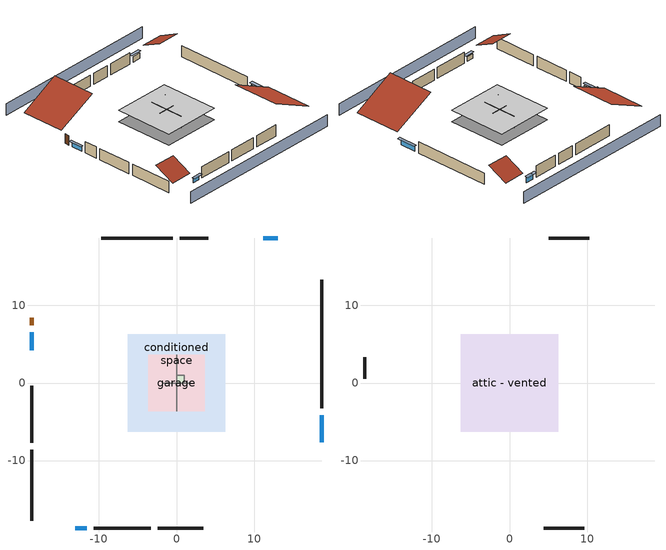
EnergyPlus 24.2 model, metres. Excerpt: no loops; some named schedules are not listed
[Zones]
central ac and furnace airloop ret air zone
 floor adiabatic (AdiabaticConst): 0,0 0,1 1,1 1,0 z0
 wall adiabatic (AdiabaticConst): 0,1 0,0 1,0 1,1 0,1 z0:1
 ceiling adiabatic (AdiabaticConst): 1,0 1,1 0,1 0,0 z1
conditioned space
 floor foundation (Slab2 construction): -6.28,-6.28 -6.28,6.28 6.28,6.28 6.28,-6.28 z0
 wall outside (AdiabaticWallConstruction 1): -18.71,8.39 -18.71,7.47 z0:2.03
 wall outside (AdiabaticWallConstruction): 18.71,-7.62 18.71,-4.17 z0:1.16; -13.04,-18.71 -11.58,-18.71 z0:0.98; -18.71,6.54 -18.71,4.23 z0:1.04; 13.04,18.71 11.22,18.71 z0:1.22
 wall outside (Wall3 construction): 18.71,-3.24 18.71,13.34 z0:2.44
 wall outside (Wall4 construction): -2.41,-18.71 3.47,-18.71 z0:2.44
 wall outside (Wall7 construction): -18.71,-8.61 -18.71,-17.78 z0:2.44
 wall outside (Wall8 construction): -0.48,18.71 -9.69,18.71 z0:2.44
 wall to garage (Wall5 construction): 0,3.66 0,-3.66 z0:2.44
 wall to garage (Wall6 construction): -1.83,0 1.83,0 z0:2.44
 window (WindowConstruction): 18.71,-7.62 18.71,-4.17 z0:1.16
 window (WindowConstruction 1): -13.04,-18.71 -11.58,-18.71 z0:0.98
 window (WindowConstruction 2): -18.71,6.54 -18.71,4.23 z0:1.04
 window (WindowConstruction 3): 13.04,18.71 11.22,18.71 z0:1.22
 door (Door): -18.71,8.39 -18.71,7.47 z0:2.03
garage
 floor foundation (Slab1 construction): -3.66,-3.66 -3.66,3.66 3.66,3.66 3.66,-3.66 z0
 wall outside (Wall1 construction): -10.65,-18.71 -3.34,-18.71 z0:2.44
 wall outside (Wall12 construction): 4.11,18.71 0.45,18.71 z0:2.44
 wall outside (Wall2 construction): -18.71,-0.37 -18.71,-7.69 z0:2.44
attic - vented
 floor to garage (Floor1 construction): -3.66,-3.66 -3.66,3.66 3.66,3.66 3.66,-3.66 z2.44
 floor to conditioned space (Floor2 construction Reversed): -6.28,-6.28 -6.28,6.28 6.28,6.28 6.28,-6.28 z2.44
 wall outside (Wall10 construction): 10.29,18.71 5.04,18.71 z0:2.44
 wall outside (Wall11 construction): -18.71,3.3 -18.71,0.56 z0:2.44
 wall outside (Wall9 construction): 4.4,-18.71 9.66,-18.71 z0:2.44
 roof outside (Roof1 construction): 18.71,-8.55,2.44 9.62,-8.55,6.98 9.62,-18.71,6.98 18.71,-18.71,2.44
 roof outside (Roof2 construction): -13.97,-18.71,2.44 -13.97,-14.47,4.56 -18.71,-14.47,4.56 -18.71,-18.71,2.44
 roof outside (Roof3 construction): 13.97,18.71,2.44 13.97,14.47,4.56 18.71,14.47,4.56 18.71,18.71,2.44
 roof outside (Roof4 construction): -18.71,9.32,2.44 -10.31,9.32,6.64 -10.31,18.71,6.64 -18.71,18.71,2.44
shading: 18.71,23.28 -18.71,23.28 / -18.71,-23.28 18.71,-23.28 z0:2.44; 18.71,-3.87 18.71,-7.93 19.32,-7.93 19.32,-3.87 z1.46; -11.28,-18.71 -13.35,-18.71 -13.35,-19.32 -11.28,-19.32 z1.28; -18.71,3.93 -18.71,6.85 -19.32,6.85 -19.32,3.93 z1.34; 10.91,18.71 13.35,18.71 13.35,19.32 10.91,19.32 z1.52
[Building]
Building 1: Terrain=Suburbs
[Site:Location]
Portland Intl Arpt_OR: Latitude {deg}=45.59; Longitude {deg}=-122.6; Time Zone {hr}=-8; Elevation {m}=33; Keep Site Location Information=Yes
[Site:GroundTemperature:Shallow]
10.2558, 8.96328, 8.85977, 9.47314, 11.9355, 14.3863, 16.5111, 17.8571, 17.9714, 16.8767, 14.8061, 12.4304
[Site:WaterMainsTemperature]
Calculation Method=Schedule; Temperature Schedule=mains temperature schedule
[Material] Roughness=Rough; Thermal Absorptance=0.9
Name | Thickness {m} | Conductivity {W/m-K} | Density {kg/m3} | Specific Heat {J/kg-K} | Solar Absorptance | Visible Absorptance
asphalt or fiberglass shingles | 0.00635 | 0.162714 | 1121.4 | 1465.45 | 0.85 | 0.85
ceiling loosefill ins | 0.254 | 0.0480833 | 16.02 | 1046.75 | 0.7 | 0.7
ceiling stud and cavity | 0.1397 | 1.39189 | 65.682 | 1177.47 | 0.7 | 0.7
ceiling stud and cavity 1 | 0.1397 | 0.104117 | 65.682 | 1177.47 | 0.7 | 0.7
composite shingle siding | 0.00635 | 0.162714 | 1121.4 | 1465.45 | 0.7 | 0.7
concrete 4.0 in. | 0.1016 | 1.803125 | 2242.8 | 837.4 | 0.7 | 0.7
door material | 0.04445 | 0.0612267 | 512.64 | 1214.23 | 0.7 | 0.7
floor covering | 0.0127 | 0.0450781 | 54.468 | 1339.84 | 0.9 | 0.9
furniture material conditioned space 1; furniture material garage 1 | 0.1524 | 0.115458 | 640.8 | 1214.23 | 0.6 | 0.6
gypsum board | 0.0127 | 0.160291 | 801 | 837.4 | 0.6 | 0.6
osb sheathing 0.5 in. | 0.0127 | 0.115458 | 512.64 | 1214.23 | 0.6 | 0.6
osb sheathing 0.5 in. 1; osb sheathing 0.5 in. 2; osb sheathing 0.5 in. 3 | 0.0127 | 0.115458 | 512.64 | 1214.23 | 0.7 | 0.7
roof rigid ins | 0.00281632 | 0.029427 | 32.04 | 1214.23 | 0.7 | 0.7
wall rigid ins | 0.512978 | 0.029427 | 32.04 | 1214.23 | 0.7 | 0.7
wall stud and cavity | 0.1397 | 0.348479 | 139.0536 | 1170.24 | 0.6 | 0.6
wall stud and cavity 1 | 0.1397 | 0.434317 | 139.0536 | 1170.24 | 0.7 | 0.7
wall stud and cavity 2 | 0.1397 | 0.506836 | 139.0536 | 1170.24 | 0.7 | 0.7
wall stud and cavity 3 | 0.0889 | 0.380278 | 52.3479 | 1209.89 | 0.7 | 0.7
wall stud and cavity 4 | 0.0889 | 0.391764 | 83.0341 | 1211.67 | 0.7 | 0.7
wood siding; wood siding 1 | 0.0254 | 0.102417 | 544.68 | 1172.36 | 0.7 | 0.7
[Material:NoMass]
Adiabatic: Roughness=Rough; Thermal Resistance {m2-K/W}=176.1; Thermal Absorptance=0.9; Solar Absorptance=0.7; Visible Absorptance=0.7
[WindowMaterial:SimpleGlazingSystem]
WindowMaterial: U-Factor {W/m2-K}=2.15764; Solar Heat Gain Coefficient=0.44
[Construction]
AdiabaticConst: Adiabatic
AdiabaticWallConstruction: wood siding, wall rigid ins, wall stud and cavity 3, gypsum board
AdiabaticWallConstruction 1: wood siding 1, wall rigid ins, wall stud and cavity 3, gypsum board
Door: door material
Floor1 construction: ceiling stud and cavity
Floor2 construction Reversed: gypsum board, ceiling stud and cavity 1, ceiling loosefill ins
furniture construction conditioned space 1: furniture material conditioned space 1
furniture construction garage 1: furniture material garage 1
PartitionWallConstruction: gypsum board, wall stud and cavity 4, gypsum board
Roof1 construction; Roof2 construction; Roof3 construction; Roof4 construction: asphalt or fiberglass shingles, roof rigid ins, osb sheathing 0.5 in.
Slab1 construction: concrete 4.0 in.
Slab2 construction: concrete 4.0 in., floor covering
Wall1 construction; Wall2 construction: composite shingle siding, osb sheathing 0.5 in. 1, wall stud and cavity
Wall10 construction; Wall11 construction; Wall12 construction; Wall9 construction: composite shingle siding, osb sheathing 0.5 in. 2, wall stud and cavity
Wall3 construction; Wall4 construction: composite shingle siding, osb sheathing 0.5 in. 1, wall stud and cavity 1, gypsum board
Wall5 construction: osb sheathing 0.5 in. 2, wall stud and cavity 2, gypsum board
Wall6 construction: osb sheathing 0.5 in. 3, wall stud and cavity 2, gypsum board
Wall7 construction; Wall8 construction: composite shingle siding, osb sheathing 0.5 in. 2, wall stud and cavity 1, gypsum board
WindowConstruction; WindowConstruction 1; WindowConstruction 2; WindowConstruction 3: WindowMaterial
[Zone] Multiplier=1
Name | Volume {m3} | Part of Total Floor Area
attic - vented | 228.873 | Yes
central ac and furnace airloop ret air zone | 1 | No
conditioned space | 384.656 | Yes
garage | 130.484 | Yes
[Space]
Name | Zone | Volume {m3} | Space Type
attic - vented 1 | attic - vented | 228.873
central ac and furnace airloop ret air space | central ac and furnace airloop ret air zone |  | Plenum Space Type
conditioned space 1 | conditioned space | 384.656
garage 1 | garage | 130.484
[OtherEquipment] Design Level Calculation Method=EquipmentLevel
Name | Fuel Type | Zone or ZoneList or Space or SpaceList | Schedule | Design Level {W} | Fraction Latent | Fraction Radiant | Fraction Lost
central ac and furnace airloop_0 RetCondToDZ; central ac and furnace airloop_0 SupCondToDZ; central ac and furnace airloop_0 SupSensLkToDZ | None | attic - vented 1 | Always On Discrete | 0 | 0 | 0 | 0
central ac and furnace airloop_0 SupLatLkToDZ | None | attic - vented 1 | Always On Discrete | 0 | 1 | 0 | 0
central ac and furnace airloop_0 RetCondToRP; central ac and furnace airloop_0 RetSensLkToRP | None | central ac and furnace airloop ret air space | Always On Discrete | 0 | 0 | 0 | 0
central ac and furnace airloop_0 RetLatLkToRP | None | central ac and furnace airloop ret air space | Always On Discrete | 0 | 1 | 0 | 0
central ac and furnace airloop_0 SupCondToLv; central ac and furnace airloop_0 SupSensLkToCond; mech vent house fan sensible load; water heater sens | None | conditioned space 1 | Always On Discrete | 0 | 0 | 0 | 0
central ac and furnace airloop_0 SupLatLkToCond; mech vent house fan latent load; water heater lat | None | conditioned space 1 | Always On Discrete | 0 | 1 | 0 | 0
clothes dryer 1 | Electricity | conditioned space 1 | clothes_dryer | 0 | 0.015 | 0.081 | 0.85
cooking range 1 | NaturalGas | conditioned space 1 | cooking_range | 3257.36 | 0.16 | 0.384 | 0.2
general water use latent | None | conditioned space 1 | general water use schedule | 44.1266 | 1 | 0 | 0
general water use sensible | None | conditioned space 1 | general water use schedule | -43.4886 | 0 | 0.6 | 0
water heater energy adjustment1 | Electricity | conditioned space 1 | Always On Discrete | 0.01 | 0 | 0 | 1
[ZoneInfiltration:DesignFlowRate] Schedule=Always On Discrete; Design Flow Rate Calculation Method=Flow/Zone; Design Flow Rate {m3/s}=0
Name | Zone or ZoneList or Space or SpaceList
attic_vented 1 duct leakage imbalance infil flow | attic - vented 1
infil flow; natural vent flow; whole house fan flow | conditioned space 1
[ZoneInfiltration:EffectiveLeakageArea] Schedule=Always On Discrete
Name | Zone or Space | Effective Air Leakage Area {cm2} | Stack Coefficient | Wind Coefficient
infil attic - vented 1 | attic - vented 1 | 7041.35 | 0.000226005 | 3.73274e-05
infil garage 1 | garage 1 | 679.592 | 0.000129147 | 4.38083e-05
[ZoneMixing] Schedule=Always On Continuous; Design Flow Rate Calculation Method=Flow/Zone; Design Flow Rate {m3/s}=0
Name | Zone or Space | Source Zone or Space
central ac and furnace airloop_0 ZoneMixCondToDZ mix; whole house fan mix | attic - vented | conditioned space
central ac and furnace airloop_0 ZoneMixDZToCond mix | conditioned space | attic - vented
[SpaceList]
Plenum Space Type: central ac and furnace airloop ret air space
[SurfaceProperty:ExposedFoundationPerimeter] Exposed Perimeter Calculation Method=TotalExposedPerimeter
Name | Total Exposed Perimeter {m}
Slab2 | 45.72
Slab1 | 18.288
[SurfaceProperty:IncidentSolarMultiplier] Incident Solar Multiplier=1; Incident Solar Multiplier Schedule=trans schedule winter=0.85 summer=0.7
Window1; Window2; Window3; Window4
[InternalMass]
Name | Construction | Zone or ZoneList | Space or SpaceList | Surface Area {m2}
furniture mass conditioned space 1 | furniture construction conditioned space 1 | conditioned space | conditioned space 1 | 63.09974
partition wall mass | PartitionWallConstruction | conditioned space | conditioned space 1 | 157.749
furniture mass garage 1 | furniture construction garage 1 | garage | garage 1 | 5.35122
[Lights] Design Level Calculation Method=LightingLevel; Return Air Fraction=0; Fraction Radiant=0.6; Fraction Visible=0.2; Fraction Replaceable=1
Name | Zone or ZoneList or Space or SpaceList | Schedule | Lighting Level {W}
interior lighting | conditioned space 1 | lighting_interior | 1181.26
garage lighting | garage 1 | lighting_garage | 60.7106
[People]
occupants: Zone or ZoneList or Space or SpaceList=conditioned space 1; Number of People Schedule=occupants; Number of People Calculation Method=People; Number of People=2; Fraction Radiant=0.314171; Sensible Heat Fraction=0.56303; Activity Level Schedule=occupants activity schedule; Carbon Dioxide Generation Rate {m3/s-W}=0; Enable ASHRAE 55 Comfort Warnings=No; Mean Radiant Temperature Calculation Type=EnclosureAveraged
[ElectricEquipment] Design Level Calculation Method=EquipmentLevel
Name | Zone or ZoneList or Space or SpaceList | Schedule | Design Level {W} | Fraction Latent | Fraction Radiant | Fraction Lost
ceiling fan | conditioned space 1 | ceiling_fan | 17.6672 | 0 | 0.558 | 0
clothes dryer | conditioned space 1 | clothes_dryer | 3880.16 | 0.015 | 0.081 | 0.85
clothes washer | conditioned space 1 | clothes_washer | 414.165 | 0.03 | 0.162 | 0.7
cooking range | conditioned space 1 | cooking_range | 111.146 | 0.16 | 0.384 | 0.2
dishwasher | conditioned space 1 | dishwasher | 1750.79 | 0.3 | 0.18 | 0.4
fridge | conditioned space 1 | fridge schedule | 39.726 | 0 | 0.6 | 0
mech vent bath fan 0 | conditioned space 1 | mech vent bath fan 0 schedule | 30 | 0 | 0 | 1
mech vent house fan | conditioned space 1 | mech vent house fan schedule | 0 | 0 | 0 | 1
mech vent house fan cfis | conditioned space 1 | mech vent house fan cfis schedule | 0 | 0 | 0 | 0
mech vent range fan 0 | conditioned space 1 | mech vent range fan 0 schedule | 30 | 0 | 0 | 1
misc plug loads | conditioned space 1 | plug_loads_other | 326.738 | 0.021 | 0.558 | 0.049
misc tv | conditioned space 1 | plug_loads_tv | 550.211 | 0 | 0.6 | 0
whole house fan | conditioned space 1 | Always On Discrete | 0 | 0 | 0 | 1
freezer | garage 1 | freezer schedule | 194.914 | 0 | 0.6 | 0
[AvailabilityManager:Scheduled]
central ac and furnace airloop Availability Manager: Schedule=Always On Discrete
[AirLoopHVAC:ReturnPlenum]
Air Loop HVAC Return Plenum 1: Zone=central ac and furnace airloop ret air zone
[WaterUse:Equipment]
dishwasher: Peak Flow Rate {m3/s}=7.00171e-06; Flow Rate Fraction Schedule=hot_water_dishwasher
[Foundation:Kiva] Wall Height Above Grade {m}=0.1016; Wall Depth Below Slab {m}=0.2032
Name | Initial Indoor Air Temperature {C}
Foundation Kiva 1 | 13.4258
Foundation Kiva 2 | 16.6667
[Foundation:Kiva:Settings]
Soil Conductivity {W/m-K}=1.3848; Soil Density {kg/m3}=1842.3; Soil Specific Heat {J/kg-K}=418.7; Ground Solar Absorptivity=0.9; Ground Thermal Absorptivity=0.9; Ground Surface Roughness {m}=0.03; Far-Field Width {m}=40; Deep-Ground Boundary Condition=ZeroFlux; Deep-Ground Depth {m}=40; Minimum Cell Dimension {m}=0.2; Maximum Cell Growth Coefficient=3; Simulation Timestep=Timestep
[Exterior:Lights]
exterior lighting: Schedule=exterior lighting schedule; Design Level {W}=42.5523
[EnergyManagementSystem:GlobalVariable]
central_ac_and_furnace_airloop_0_DuctImbalLkExhFanEquivCond
central_ac_and_furnace_airloop_0_DuctImbalLkExhFanEquivDZ
central_ac_and_furnace_airloop_0_DuctImbalLkSupFanEquivCond
central_ac_and_furnace_airloop_0_DuctImbalLkSupFanEquivDZ
central_ac_and_furnace_airloop_0_DZ_T
central_ac_and_furnace_airloop_0_DZ_W
central_ac_and_furnace_airloop_0_RetCondToDZ
central_ac_and_furnace_airloop_0_RetCondToRP
central_ac_and_furnace_airloop_0_RetLatLkToRP
central_ac_and_furnace_airloop_0_RetSensLkToRP
central_ac_and_furnace_airloop_0_SupCondToDZ
central_ac_and_furnace_airloop_0_SupCondToLv
central_ac_and_furnace_airloop_0_SupLatLkToCond
central_ac_and_furnace_airloop_0_SupLatLkToDZ
central_ac_and_furnace_airloop_0_SupSensLkToCond
central_ac_and_furnace_airloop_0_SupSensLkToDZ
central_ac_and_furnace_airloop_0_ZoneMixCondToDZ
central_ac_and_furnace_airloop_0_ZoneMixDZToCond
central_ac_and_furnace_airloop_AH_MFR
central_ac_and_furnace_airloop_AH_Tout
central_ac_and_furnace_airloop_AH_VFR
central_ac_and_furnace_airloop_AH_Wout
central_ac_and_furnace_airloop_Fan_RTF
central_ac_and_furnace_airloop_RA_T
central_ac_and_furnace_airloop_Ra_W
infil_program_Qfan
infil_program_Qinf
natural_vent_program_Qnv
natural_vent_program_Qwhf
[EnergyManagementSystem:Sensor]
Name | Output:Variable or Output:Meter Index Key | Output:Variable or Output:Meter
airflow_gain | infil flow | Infiltration Sensible Heat Gain Energy
airflow_gain_1 | natural vent flow | Infiltration Sensible Heat Gain Energy
airflow_gain_2 | whole house fan flow | Infiltration Sensible Heat Gain Energy
airflow_loss | infil flow | Infiltration Sensible Heat Loss Energy
airflow_loss_1 | natural vent flow | Infiltration Sensible Heat Loss Energy
airflow_loss_2 | whole house fan flow | Infiltration Sensible Heat Loss Energy
central_ac_and_furnace_airloop_0_DZ_T_s | attic - vented | Zone Air Temperature
central_ac_and_furnace_airloop_0_DZ_W_s | attic - vented | Zone Mean Air Humidity Ratio
central_ac_and_furnace_airloop_AH_MFR_s | Node 8 | System Node Mass Flow Rate
central_ac_and_furnace_airloop_AH_Tout_s | Node 8 | System Node Temperature
central_ac_and_furnace_airloop_AH_VFR_s | Node 8 | System Node Current Density Volume Flow Rate
central_ac_and_furnace_airloop_AH_Wout_s | Node 8 | System Node Humidity Ratio
central_ac_and_furnace_airloop_RA_T_s | Node 11 | System Node Temperature
central_ac_and_furnace_airloop_Ra_W_s | Node 11 | System Node Humidity Ratio
clg_load_cond |  | Cooling:EnergyTransfer:Zone:CONDITIONED SPACE
clg_load_duct |  | Cooling:EnergyTransfer:Zone:CENTRAL AC AND FURNACE AIRLOOP RET AIR ZONE
clg_sp_s; clg_sp_s_1 | cooling setpoint | Schedule Value
clothes_dryer_exhaust_0_sch_s | clothes_dryer | Schedule Value
cool_season | cooling season schedule | Schedule Value
ducts_conv | central ac and furnace airloop_0 RetCondToRP | Other Equipment Convective Heating Energy
ducts_conv_1 | central ac and furnace airloop_0 RetLatLkToRP | Other Equipment Convective Heating Energy
ducts_conv_2 | central ac and furnace airloop_0 RetSensLkToRP | Other Equipment Convective Heating Energy
ducts_conv_3 | central ac and furnace airloop_0 SupCondToLv | Other Equipment Convective Heating Energy
ducts_conv_4 | central ac and furnace airloop_0 SupLatLkToCond | Other Equipment Convective Heating Energy
ducts_conv_5 | central ac and furnace airloop_0 SupSensLkToCond | Other Equipment Convective Heating Energy
ducts_rad | central ac and furnace airloop_0 RetCondToRP | Other Equipment Radiant Heating Energy
ducts_rad_1 | central ac and furnace airloop_0 RetLatLkToRP | Other Equipment Radiant Heating Energy
ducts_rad_2 | central ac and furnace airloop_0 RetSensLkToRP | Other Equipment Radiant Heating Energy
ducts_rad_3 | central ac and furnace airloop_0 SupCondToLv | Other Equipment Radiant Heating Energy
ducts_rad_4 | central ac and furnace airloop_0 SupLatLkToCond | Other Equipment Radiant Heating Energy
ducts_rad_5 | central ac and furnace airloop_0 SupSensLkToCond | Other Equipment Radiant Heating Energy
htg_load_cond |  | Heating:EnergyTransfer:Zone:CONDITIONED SPACE
htg_load_duct |  | Heating:EnergyTransfer:Zone:CENTRAL AC AND FURNACE AIRLOOP RET AIR ZONE
htg_sp_s; htg_sp_s_1 | heating setpoint | Schedule Value
ig_ee_conv | ceiling fan | Electric Equipment Convective Heating Energy
ig_ee_conv_1 | clothes dryer | Electric Equipment Convective Heating Energy
ig_ee_conv_3 | cooking range | Electric Equipment Convective Heating Energy
ig_ee_conv_4 | dishwasher | Electric Equipment Convective Heating Energy
ig_ee_conv_5 | fridge | Electric Equipment Convective Heating Energy
ig_ee_conv_6 | misc plug loads | Electric Equipment Convective Heating Energy
ig_ee_conv_7 | misc tv | Electric Equipment Convective Heating Energy
ig_ee_conv_8 | whole house fan | Electric Equipment Convective Heating Energy
ig_ee_rad | ceiling fan | Electric Equipment Radiant Heating Energy
ig_ee_rad_1 | clothes dryer | Electric Equipment Radiant Heating Energy
ig_ee_rad_3 | cooking range | Electric Equipment Radiant Heating Energy
ig_ee_rad_4 | dishwasher | Electric Equipment Radiant Heating Energy
ig_ee_rad_5 | fridge | Electric Equipment Radiant Heating Energy
ig_ee_rad_6 | misc plug loads | Electric Equipment Radiant Heating Energy
ig_ee_rad_7 | misc tv | Electric Equipment Radiant Heating Energy
ig_ee_rad_8 | whole house fan | Electric Equipment Radiant Heating Energy
ig_lgt_conv | interior lighting | Lights Convective Heating Energy
ig_lgt_rad | interior lighting | Lights Radiant Heating Energy
ig_lgt_vis | interior lighting | Lights Visible Radiation Heating Energy
ig_oe_conv | clothes dryer 1 | Other Equipment Convective Heating Energy
ig_oe_conv_1 | cooking range 1 | Other Equipment Convective Heating Energy
ig_oe_conv_2 | general water use latent | Other Equipment Convective Heating Energy
ig_oe_conv_3 | general water use sensible | Other Equipment Convective Heating Energy
ig_oe_conv_4 | water heater energy adjustment1 | Other Equipment Convective Heating Energy
ig_oe_conv_5 | water heater lat | Other Equipment Convective Heating Energy
ig_oe_conv_6 | water heater sens | Other Equipment Convective Heating Energy
ig_oe_rad | clothes dryer 1 | Other Equipment Radiant Heating Energy
ig_oe_rad_1 | cooking range 1 | Other Equipment Radiant Heating Energy
ig_oe_rad_2 | general water use latent | Other Equipment Radiant Heating Energy
ig_oe_rad_3 | general water use sensible | Other Equipment Radiant Heating Energy
ig_oe_rad_4 | water heater energy adjustment1 | Other Equipment Radiant Heating Energy
ig_oe_rad_5 | water heater lat | Other Equipment Radiant Heating Energy
ig_oe_rad_6 | water heater sens | Other Equipment Radiant Heating Energy
ig_ppl_conv | occupants | People Convective Heating Energy
ig_ppl_rad | occupants | People Radiant Heating Energy
im_conv | furniture mass conditioned space 1 | Surface Inside Face Convection Heat Gain Energy
im_conv_1 | partition wall mass | Surface Inside Face Convection Heat Gain Energy
im_ig | furniture mass conditioned space 1 | Surface Inside Face Internal Gains Radiation Heat Gain Energy
im_ig_1 | partition wall mass | Surface Inside Face Internal Gains Radiation Heat Gain Energy
im_lgt | furniture mass conditioned space 1 | Surface Inside Face Lights Radiation Heat Gain Energy
im_lgt_1 | partition wall mass | Surface Inside Face Lights Radiation Heat Gain Energy
im_sol | furniture mass conditioned space 1 | Surface Inside Face Solar Radiation Heat Gain Energy
im_sol_1 | partition wall mass | Surface Inside Face Solar Radiation Heat Gain Energy
im_surf | furniture mass conditioned space 1 | Surface Inside Face Net Surface Thermal Radiation Heat Gain Energy
im_surf_1 | partition wall mass | Surface Inside Face Net Surface Thermal Radiation Heat Gain Energy
mech_vent_bath_fan_0_sch_s | mech vent bath fan 0 schedule | Schedule Value
mech_vent_range_fan_0_sch_s | mech vent range fan 0 schedule | Schedule Value
mv_conv | mech vent bath fan 0 | Electric Equipment Convective Heating Energy
mv_conv_1 | mech vent house fan | Electric Equipment Convective Heating Energy
mv_conv_2 | mech vent house fan cfis | Electric Equipment Convective Heating Energy
mv_conv_3 | mech vent range fan 0 | Electric Equipment Convective Heating Energy
mv_conv_4 | mech vent house fan latent load | Other Equipment Convective Heating Energy
mv_conv_5 | mech vent house fan sensible load | Other Equipment Convective Heating Energy
mv_rad | mech vent bath fan 0 | Electric Equipment Radiant Heating Energy
mv_rad_1 | mech vent house fan | Electric Equipment Radiant Heating Energy
mv_rad_2 | mech vent house fan cfis | Electric Equipment Radiant Heating Energy
mv_rad_3 | mech vent range fan 0 | Electric Equipment Radiant Heating Energy
mv_rad_4 | mech vent house fan latent load | Other Equipment Radiant Heating Energy
mv_rad_5 | mech vent house fan sensible load | Other Equipment Radiant Heating Energy
natural_vent_s | natural vent schedule | Schedule Value
out_pb_s |  | Site Outdoor Air Barometric Pressure
out_wt_s |  | Site Outdoor Air Humidity Ratio
site_vw_s |  | Site Wind Speed
ss_back_out | Window1 | Surface Window Shortwave from Zone Back Out Window Heat Transfer Rate
ss_back_out_1 | Window2 | Surface Window Shortwave from Zone Back Out Window Heat Transfer Rate
ss_back_out_2 | Window3 | Surface Window Shortwave from Zone Back Out Window Heat Transfer Rate
ss_back_out_3 | Window4 | Surface Window Shortwave from Zone Back Out Window Heat Transfer Rate
ss_conv | Door1 | Surface Inside Face Convection Heat Gain Energy
ss_conv_1 | Window1 | Surface Inside Face Convection Heat Gain Energy
ss_conv_2 | Window2 | Surface Inside Face Convection Heat Gain Energy
ss_conv_3 | Window3 | Surface Inside Face Convection Heat Gain Energy
ss_conv_4 | Window4 | Surface Inside Face Convection Heat Gain Energy
ss_ig | Door1 | Surface Inside Face Internal Gains Radiation Heat Gain Energy
ss_ig_1 | Window1 | Surface Inside Face Internal Gains Radiation Heat Gain Energy
ss_ig_2 | Window2 | Surface Inside Face Internal Gains Radiation Heat Gain Energy
ss_ig_3 | Window3 | Surface Inside Face Internal Gains Radiation Heat Gain Energy
ss_ig_4 | Window4 | Surface Inside Face Internal Gains Radiation Heat Gain Energy
ss_lgt | Door1 | Surface Inside Face Lights Radiation Heat Gain Energy
ss_sol | Door1 | Surface Inside Face Solar Radiation Heat Gain Energy
ss_surf | Door1 | Surface Inside Face Net Surface Thermal Radiation Heat Gain Energy
ss_surf_1 | Window1 | Surface Inside Face Net Surface Thermal Radiation Heat Gain Energy
ss_surf_2 | Window2 | Surface Inside Face Net Surface Thermal Radiation Heat Gain Energy
ss_surf_3 | Window3 | Surface Inside Face Net Surface Thermal Radiation Heat Gain Energy
ss_surf_4 | Window4 | Surface Inside Face Net Surface Thermal Radiation Heat Gain Energy
ss_trans_in | Window1 | Surface Window Transmitted Solar Radiation Rate
ss_trans_in_1 | Window2 | Surface Window Transmitted Solar Radiation Rate
ss_trans_in_2 | Window3 | Surface Window Transmitted Solar Radiation Rate
ss_trans_in_3 | Window4 | Surface Window Transmitted Solar Radiation Rate
ss_trans_out | Window1 | Surface Inside Face Initial Transmitted Diffuse Transmitted Out Window Solar Radiation Rate
ss_trans_out_1 | Window2 | Surface Inside Face Initial Transmitted Diffuse Transmitted Out Window Solar Radiation Rate
ss_trans_out_2 | Window3 | Surface Inside Face Initial Transmitted Diffuse Transmitted Out Window Solar Radiation Rate
